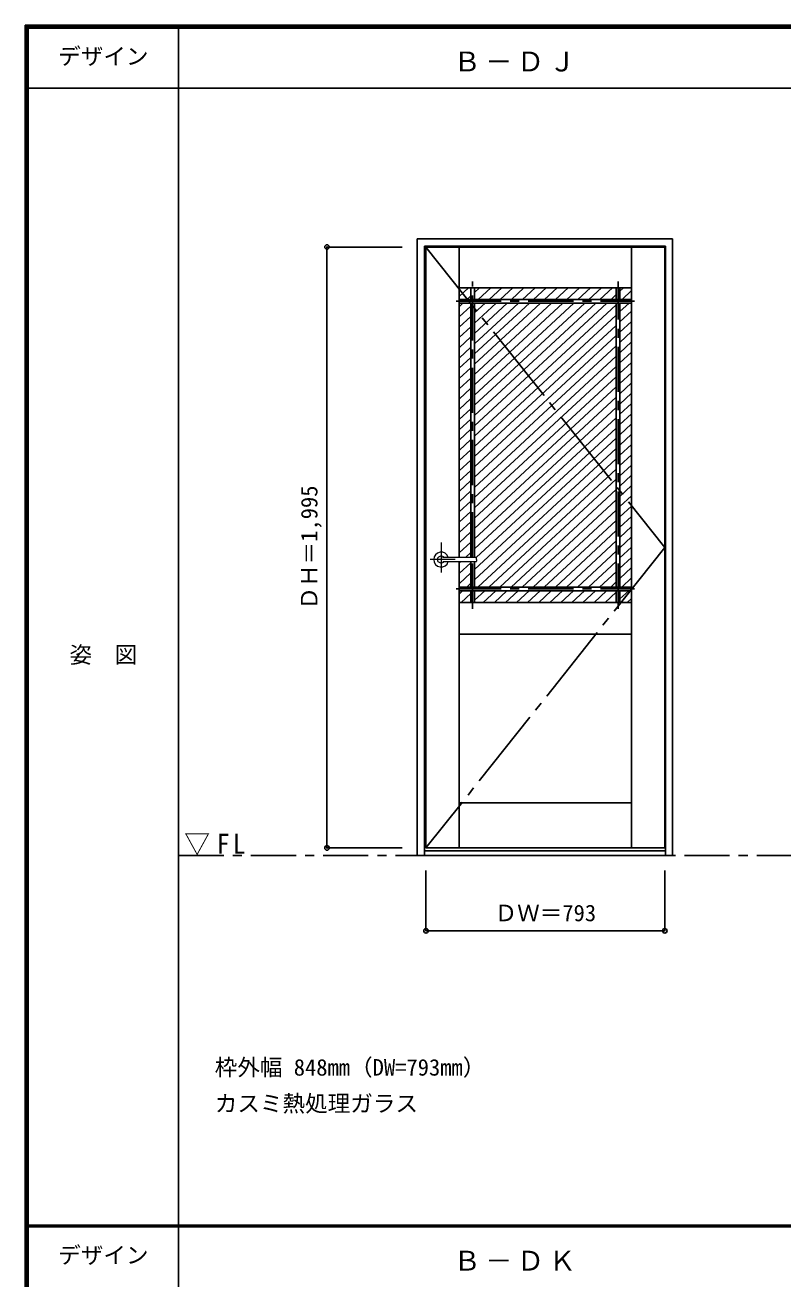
# Model space of a CAD drawing. Units: millimetres, scale not verified. Extents: x -6000 to 5700, y -4307 to 4260.
# Drawn here: x -6000 to -3483, y 12 to 4175 of the extents above; entities that cross this region are included whole.
import ezdxf
from ezdxf.enums import TextEntityAlignment as Align

# ---------------------------------------------------------------- set-up
doc = ezdxf.new("R2010")
doc.units = ezdxf.units.MM
doc.header["$LTSCALE"] = 30
doc.header["$PDMODE"] = 32
doc.header["$PDSIZE"] = 15
doc.linetypes.add('CHAIN1', pattern=[8, 5, -1, 1, -1])
doc.linetypes.add('CHAIN2', pattern=[12, 9, -1, 1, -1])
for name, color, linetype in [('0-1_通り芯', 7, 'CHAIN1'), ('0-2_扉', 7, 'Continuous'), ('0-4_枠', 3, 'Continuous'), ('0-7', 7, 'CHAIN2'), ('0-A_文字', 7, 'Continuous'), ('0-B_寸法', 7, 'Continuous'), ('0-C_ハッチ', 4, 'Continuous'), ('F-1_枠', 6, 'Continuous'), ('F-A_文字', 7, 'Continuous')]:
    doc.layers.add(name, color=color, linetype=linetype)
doc.layers.add('0-5_レバー', color=7, linetype='Continuous', lineweight=18)
doc.styles.add('ＭＳ ゴシック', font='')
doc.styles.get('ＭＳ ゴシック').set_extended_font_data('MS Gothic')

msp = doc.modelspace()

# ---------------------------------------------------------------- linework, layer by layer
at = {"layer": '0-1_通り芯'}
msp.add_line((-5490, 1418), (3436.4, 1418), dxfattribs=at)
at = {"layer": '0-2_扉'}
for p, q in [((-4668.4, 1443), (-4668.4, 3438)), ((-4668.4, 3438), (-3875.4, 3438)), ((-4558.4, 2407.5), (-4558.4, 3438)), ((-3985.4, 1443), (-3985.4, 3438)), ((-3875.4, 1443), (-3875.4, 3438)), ((-4558.4, 3303), (-3985.4, 3303)), ((-4519.65, 3303), (-4519.65, 3264.25)), ((-4507.15, 3303), (-4507.15, 3264.25)), ((-4036.65, 3303), (-4036.65, 3264.25)), ((-4024.15, 3303), (-4024.15, 3264.25)), ((-4558.4, 3264.25), (-3985.4, 3264.25)), ((-4558.4, 3251.75), (-3985.4, 3251.75)), ((-4519.65, 3251.75), (-4519.65, 2407.5)), ((-4507.15, 3251.75), (-4507.15, 2407.5)), ((-4036.65, 3251.75), (-4036.65, 2309.25)), ((-4024.15, 3251.75), (-4024.15, 2309.25)), ((-4558.4, 1443), (-4558.4, 2393.5)), ((-4519.65, 2393.5), (-4519.65, 2309.25)), ((-4507.15, 2393.5), (-4507.15, 2309.25)), ((-4558.4, 2309.25), (-3985.4, 2309.25)), ((-4558.4, 2296.75), (-3985.4, 2296.75)), ((-4519.65, 2296.75), (-4519.65, 2258)), ((-4507.15, 2296.75), (-4507.15, 2258)), ((-4036.65, 2296.75), (-4036.65, 2258)), ((-4024.15, 2296.75), (-4024.15, 2258)), ((-4558.4, 2258), (-4359.4, 2258)), ((-3985.4, 2258), (-4513.4, 2258)), ((-4558.4, 2153), (-3985.4, 2153)), ((-4558.4, 1593), (-3985.4, 1593)), ((-4668.4, 1443), (-3875.4, 1443))]:
    msp.add_line(p, q, dxfattribs=at)
at = {"layer": '0-2_扉', "linetype": 'CHAIN1'}
for p, q in [((-4513.4, 2407.5), (-4513.4, 3323.57)), ((-4030.4, 2236.93), (-4030.4, 3323.57)), ((-4568.59, 3258), (-3975.98, 3258)), ((-4513.4, 2236.93), (-4513.4, 2393.5)), ((-4568.59, 2303), (-3975.98, 2303))]:
    msp.add_line(p, q, dxfattribs=at)
at = {"layer": '0-4_枠'}
for p, q in [((-4697.4, 3465), (-3849.4, 3465)), ((-4697.4, 1418), (-4697.4, 3465)), ((-3849.4, 1418), (-3849.4, 3465)), ((-4673.4, 3441), (-3873.4, 3441)), ((-4673.4, 1418), (-4673.4, 3441)), ((-3873.4, 1418), (-3873.4, 3441)), ((-4697.4, 1418), (-3849.4, 1418)), ((-4673.4, 1433), (-3873.4, 1433))]:
    msp.add_line(p, q, dxfattribs=at)
at = {"layer": '0-5_レバー', "color": 4, "linetype": 'CHAIN1'}
for p, q in [((-4617.9, 2456.96), (-4617.9, 2357.11)), ((-4571.1, 2400.5), (-4654.12, 2400.5))]:
    msp.add_line(p, q, dxfattribs=at)
at = {"layer": '0-5_レバー'}
for q in [(-4500.9, 2405.99), (-4500.9, 2395)]:
    msp.add_line((-4500.9, 2400.5), q, dxfattribs=at)
for points in [[(-4607.94, 2407.49), (-4608.71, 2408.28), (-4610.68, 2409.65), (-4612.92, 2410.66), (-4615.36, 2411.29), (-4617.9, 2411.5), (-4620.44, 2411.29), (-4622.87, 2410.66), (-4625.12, 2409.65), (-4627.09, 2408.28), (-4628.71, 2406.61), (-4629.91, 2404.71), (-4630.65, 2402.65), (-4630.9, 2400.5), (-4630.65, 2398.35), (-4629.91, 2396.29), (-4628.71, 2394.39), (-4627.09, 2392.72), (-4625.12, 2391.35), (-4622.87, 2390.34), (-4620.44, 2389.71), (-4617.9, 2389.5), (-4615.36, 2389.71), (-4612.92, 2390.34), (-4610.68, 2391.35), (-4608.71, 2392.72), (-4607.94, 2393.51)], [(-4502.4, 2407.5), (-4512.13, 2407.5), (-4522.31, 2407.5), (-4531.91, 2407.5), (-4540.9, 2407.5), (-4549.31, 2407.5), (-4557.12, 2407.5), (-4563.94, 2407.5), (-4570.24, 2407.5), (-4576, 2407.5), (-4581.25, 2407.5), (-4586.04, 2407.5), (-4590.69, 2407.5), (-4594.9, 2407.5), (-4598.65, 2407.5), (-4600.65, 2407.5), (-4602.5, 2407.5), (-4604.51, 2407.49), (-4606.92, 2407.49), (-4608.41, 2407.49), (-4609.95, 2407.49), (-4611.47, 2407.49), (-4612.57, 2407.49), (-4613.03, 2407.49), (-4613.03, 2407.48)], [(-4612.88, 2393.51), (-4612.75, 2393.51), (-4612.31, 2393.51), (-4611.59, 2393.51), (-4610.57, 2393.51), (-4609.31, 2393.51), (-4607.96, 2393.51), (-4605.1, 2393.51), (-4602.12, 2393.5), (-4599.1, 2393.5), (-4596.06, 2393.5), (-4592.99, 2393.5), (-4589.91, 2393.5), (-4585.91, 2393.5), (-4581.5, 2393.5), (-4576.53, 2393.5), (-4571, 2393.5), (-4564.91, 2393.5), (-4558.26, 2393.5), (-4551.05, 2393.5), (-4542.46, 2393.5), (-4533.2, 2393.5), (-4523.26, 2393.5), (-4512.65, 2393.5), (-4502.4, 2393.5)], [(-4502.4, 2407.5), (-4511.48, 2407.5), (-4511.88, 2407.5)]]:
    msp.add_lwpolyline(points, dxfattribs=at)
for centre, radius, start, end in [((-4617.9, 2400.5), 24.55, 16.59952, 343.36736), ((-4502.4, 2406), 1.5, 0.00847, 89.9163), ((-4502.4, 2406), 1.5, 360, 90.17419), ((-4502.4, 2395), 1.5, 270.16419, 0), ((-4502.4, 2395), 1.5, 269.91059, 359.99153)]:
    msp.add_arc(centre, radius, start, end, dxfattribs=at)
at = {"layer": '0-7'}
for p, q in [((-4668.4, 3438), (-3875.4, 2440.5)), ((-3875.4, 2440.5), (-4668.4, 1443))]:
    msp.add_line(p, q, dxfattribs=at)
at = {"layer": '0-B_寸法', "color": 4}
for p, q in [((-4997.4, 3438), (-4747.4, 3438)), ((-4997.4, 3438), (-4997.4, 1443)), ((-4997.4, 1443), (-4747.4, 1443)), ((-4668.4, 1168), (-4668.4, 1368)), ((-3875.4, 1168), (-3875.4, 1368)), ((-4668.4, 1168), (-3875.4, 1168))]:
    msp.add_line(p, q, dxfattribs=at)
at = {"layer": '0-B_寸法'}
for p in [(-4997.4, 3438), (-4997.4, 1443), (-4668.4, 1168), (-3875.4, 1168)]:
    msp.add_point(p, dxfattribs=at)
at = {"layer": '0-C_ハッチ'}
for p, q in [((-4527.05, 3303), (-4558.4, 3273.97)), ((-4490.26, 3303), (-4507.15, 3287.36)), ((-4453.46, 3303), (-4495.31, 3264.25)), ((-4416.66, 3303), (-4458.51, 3264.25)), ((-4379.87, 3303), (-4421.72, 3264.25)), ((-4343.07, 3303), (-4384.92, 3264.25)), ((-4306.27, 3303), (-4348.12, 3264.25)), ((-4269.47, 3303), (-4311.32, 3264.25)), ((-4232.68, 3303), (-4274.53, 3264.25)), ((-4195.88, 3303), (-4237.73, 3264.25)), ((-4159.08, 3303), (-4200.93, 3264.25)), ((-4122.29, 3303), (-4164.14, 3264.25)), ((-4085.49, 3303), (-4127.34, 3264.25)), ((-4048.69, 3303), (-4090.54, 3264.25)), ((-4011.9, 3303), (-4024.15, 3291.66)), ((-3985.4, 3293.46), (-4016.95, 3264.25)), ((-4545.61, 3251.75), (-4558.4, 3239.9)), ((-4519.65, 3275.78), (-4532.11, 3264.25)), ((-4472.01, 3251.75), (-4507.15, 3219.21)), ((-4398.42, 3251.75), (-4507.15, 3151.07)), ((-4435.22, 3251.75), (-4507.15, 3185.14)), ((-4361.62, 3251.75), (-4507.15, 3117)), ((-4324.82, 3251.75), (-4507.15, 3082.93)), ((-4288.03, 3251.75), (-4507.15, 3048.86)), ((-4251.23, 3251.75), (-4507.15, 3014.79)), ((-4214.43, 3251.75), (-4507.15, 2980.72)), ((-4177.64, 3251.75), (-4507.15, 2946.65)), ((-4140.84, 3251.75), (-4507.15, 2912.58)), ((-4104.04, 3251.75), (-4507.15, 2878.5)), ((-4067.25, 3251.75), (-4507.15, 2844.43)), ((-4036.65, 3280.08), (-4053.75, 3264.25)), ((-3993.65, 3251.75), (-4024.15, 3223.51)), ((-4519.65, 3241.71), (-4558.4, 3205.83)), ((-4519.65, 3207.64), (-4558.4, 3171.76)), ((-4036.65, 3246.01), (-4507.15, 2810.36)), ((-4036.65, 3211.94), (-4507.15, 2776.29)), ((-3985.4, 3225.32), (-4024.15, 3189.44)), ((-4519.65, 3173.57), (-4558.4, 3137.69)), ((-4036.65, 3177.87), (-4507.15, 2742.22)), ((-3985.4, 3191.25), (-4024.15, 3155.37)), ((-4519.65, 3139.5), (-4558.4, 3103.62)), ((-4036.65, 3143.8), (-4507.15, 2708.15)), ((-3985.4, 3157.18), (-4024.15, 3121.3)), ((-3985.4, 3123.11), (-4024.15, 3087.23)), ((-4519.65, 3105.43), (-4558.4, 3069.55)), ((-4036.65, 3109.73), (-4507.15, 2674.08)), ((-3985.4, 3089.04), (-4024.15, 3053.16)), ((-4519.65, 3071.36), (-4558.4, 3035.48)), ((-4036.65, 3075.65), (-4507.15, 2640.01)), ((-4036.65, 3041.58), (-4507.15, 2605.94)), ((-3985.4, 3054.97), (-4024.15, 3019.09)), ((-4519.65, 3037.29), (-4558.4, 3001.41)), ((-4519.65, 3003.21), (-4558.4, 2967.33)), ((-4036.65, 3007.51), (-4507.15, 2571.86)), ((-3985.4, 3020.9), (-4024.15, 2985.02)), ((-4519.65, 2969.14), (-4558.4, 2933.26)), ((-4036.65, 2973.44), (-4507.15, 2537.79)), ((-3985.4, 2986.82), (-4024.15, 2950.94)), ((-4519.65, 2935.07), (-4558.4, 2899.19)), ((-4036.65, 2939.37), (-4507.15, 2503.72)), ((-3985.4, 2952.75), (-4024.15, 2916.87)), ((-3985.4, 2918.68), (-4024.15, 2882.8)), ((-4519.65, 2901), (-4558.4, 2865.12)), ((-4036.65, 2905.3), (-4507.15, 2469.65)), ((-3985.4, 2884.61), (-4024.15, 2848.73)), ((-4519.65, 2866.93), (-4558.4, 2831.05)), ((-4519.65, 2832.86), (-4558.4, 2796.98)), ((-4036.65, 2871.23), (-4507.15, 2435.58)), ((-4036.65, 2837.16), (-4501.25, 2406.97)), ((-3985.4, 2850.54), (-4024.15, 2814.66)), ((-4519.65, 2798.79), (-4558.4, 2762.91)), ((-4036.65, 2803.09), (-4507.15, 2367.44)), ((-3985.4, 2816.47), (-4024.15, 2780.59)), ((-4519.65, 2764.72), (-4558.4, 2728.84)), ((-4036.65, 2769.02), (-4507.15, 2333.37)), ((-3985.4, 2782.4), (-4024.15, 2746.52)), ((-3985.4, 2748.33), (-4024.15, 2712.45)), ((-4519.65, 2730.65), (-4558.4, 2694.77)), ((-4036.65, 2734.94), (-4496.4, 2309.25)), ((-3985.4, 2714.26), (-4024.15, 2678.38)), ((-4519.65, 2696.57), (-4558.4, 2660.7)), ((-4036.65, 2700.87), (-4459.6, 2309.25)), ((-4036.65, 2666.8), (-4422.81, 2309.25)), ((-3985.4, 2680.19), (-4024.15, 2644.31)), ((-4519.65, 2662.5), (-4558.4, 2626.62)), ((-4519.65, 2628.43), (-4558.4, 2592.55)), ((-4036.65, 2632.73), (-4386.01, 2309.25)), ((-3985.4, 2646.11), (-4024.15, 2610.23)), ((-4519.65, 2594.36), (-4558.4, 2558.48)), ((-4036.65, 2598.66), (-4349.21, 2309.25)), ((-3985.4, 2612.04), (-4024.15, 2576.16)), ((-4519.65, 2560.29), (-4558.4, 2524.41)), ((-4036.65, 2564.59), (-4312.42, 2309.25)), ((-3985.4, 2577.97), (-4024.15, 2542.09)), ((-3985.4, 2543.9), (-4024.15, 2508.02)), ((-4519.65, 2526.22), (-4558.4, 2490.34)), ((-4036.65, 2530.52), (-4275.62, 2309.25)), ((-3985.4, 2509.83), (-4024.15, 2473.95)), ((-4519.65, 2492.15), (-4558.4, 2456.27)), ((-4519.65, 2458.08), (-4558.4, 2422.2)), ((-4036.65, 2496.45), (-4238.82, 2309.25)), ((-4036.65, 2462.38), (-4202.03, 2309.25)), ((-3985.4, 2475.76), (-4024.15, 2439.88)), ((-4519.65, 2424.01), (-4537.48, 2407.5)), ((-4036.65, 2428.3), (-4165.23, 2309.25)), ((-3985.4, 2441.69), (-4024.15, 2405.81)), ((-4552.59, 2393.5), (-4558.4, 2388.13)), ((-4519.65, 2389.94), (-4558.4, 2354.06)), ((-4036.65, 2394.23), (-4128.43, 2309.25)), ((-3985.4, 2407.62), (-4024.15, 2371.74)), ((-3985.4, 2373.55), (-4024.15, 2337.67)), ((-4519.65, 2355.86), (-4558.4, 2319.98)), ((-4036.65, 2360.16), (-4091.64, 2309.25)), ((-3985.4, 2339.47), (-4018.04, 2309.25)), ((-4546.7, 2296.75), (-4558.4, 2285.91)), ((-4519.65, 2321.79), (-4533.2, 2309.25)), ((-4473.1, 2296.75), (-4507.15, 2265.23)), ((-4436.31, 2296.75), (-4478.16, 2258)), ((-4399.51, 2296.75), (-4441.36, 2258)), ((-4362.71, 2296.75), (-4404.56, 2258)), ((-4325.92, 2296.75), (-4367.77, 2258)), ((-4289.12, 2296.75), (-4330.97, 2258)), ((-4252.32, 2296.75), (-4294.17, 2258)), ((-4215.53, 2296.75), (-4257.38, 2258)), ((-4178.73, 2296.75), (-4220.58, 2258)), ((-4141.93, 2296.75), (-4183.78, 2258)), ((-4105.14, 2296.75), (-4146.99, 2258)), ((-4068.34, 2296.75), (-4110.19, 2258)), ((-4036.65, 2292.02), (-4073.39, 2258)), ((-4036.65, 2326.09), (-4054.84, 2309.25)), ((-3994.75, 2296.75), (-4024.15, 2269.52)), ((-4519.65, 2287.72), (-4551.75, 2258)), ((-3985.4, 2271.33), (-3999.8, 2258))]:
    msp.add_line(p, q, dxfattribs=at)
at = {"layer": 'F-1_枠'}
for p, q in [((-6000, 4175), (5700, 4175)), ((-6000, 4175), (-6000, -4205)), ((-6000, 4170), (5700, 4170)), ((-6000, 4165), (5700, 4165)), ((-5995, 4175), (-5995, -4205)), ((-5990, 4175), (-5990, -4205)), ((-5490, 4175), (-5490, -3790)), ((-6000, 3965), (5700, 3965)), ((-6000, 190.5), (5700, 190.5)), ((-6000, 187.5), (5700, 187.5)), ((-6000, 184.5), (5700, 184.5))]:
    msp.add_line(p, q, dxfattribs=at)

# ---------------------------------------------------------------- texts
at = {"layer": '0-A_文字', "style": 'ＭＳ ゴシック'}
for s, p in [('枠外幅 848mm（DW=793mm）', (-5370, 670.5)), ('カスミ熱処理ガラス', (-5370, 550.5))]:
    msp.add_text(s, height=54.99, dxfattribs=at).set_placement(p, align=Align.BOTTOM_LEFT)
at = {"layer": '0-A_文字', "char_height": 65.98, "attachment_point": 7, "style": 'ＭＳ ゴシック'}
for s, insert in [('\\T1.17;Ｂ－ＤＪ', (-4576.7, 4020)), ('\\T1.26;\\W0.95;▽FL', (-5471.25, 1418)), ('\\T1.17;Ｂ－ＤＫ', (-4576.7, 39.5))]:
    msp.add_mtext(s, dxfattribs=dict(at, insert=insert))
at = {"layer": '0-B_寸法', "style": 'ＭＳ ゴシック'}
msp.add_text('ＤＨ＝1,995', height=54.99, rotation=90, dxfattribs=at).set_placement((-5012.4, 2234.25), align=Align.BOTTOM_LEFT)
msp.add_text('ＤＷ＝793', height=54.99, dxfattribs=at).set_placement((-4440.65, 1183), align=Align.BOTTOM_LEFT)
at = {"layer": 'F-A_文字', "style": 'ＭＳ ゴシック'}
for s, p in [('デザイン', (-5890, 4027.5)), ('姿\u3000図', (-5852.5, 2040.25)), ('デザイン', (-5890, 47))]:
    msp.add_text(s, height=54.99, dxfattribs=at).set_placement(p, align=Align.BOTTOM_LEFT)

doc.saveas('drawing.dxf')
